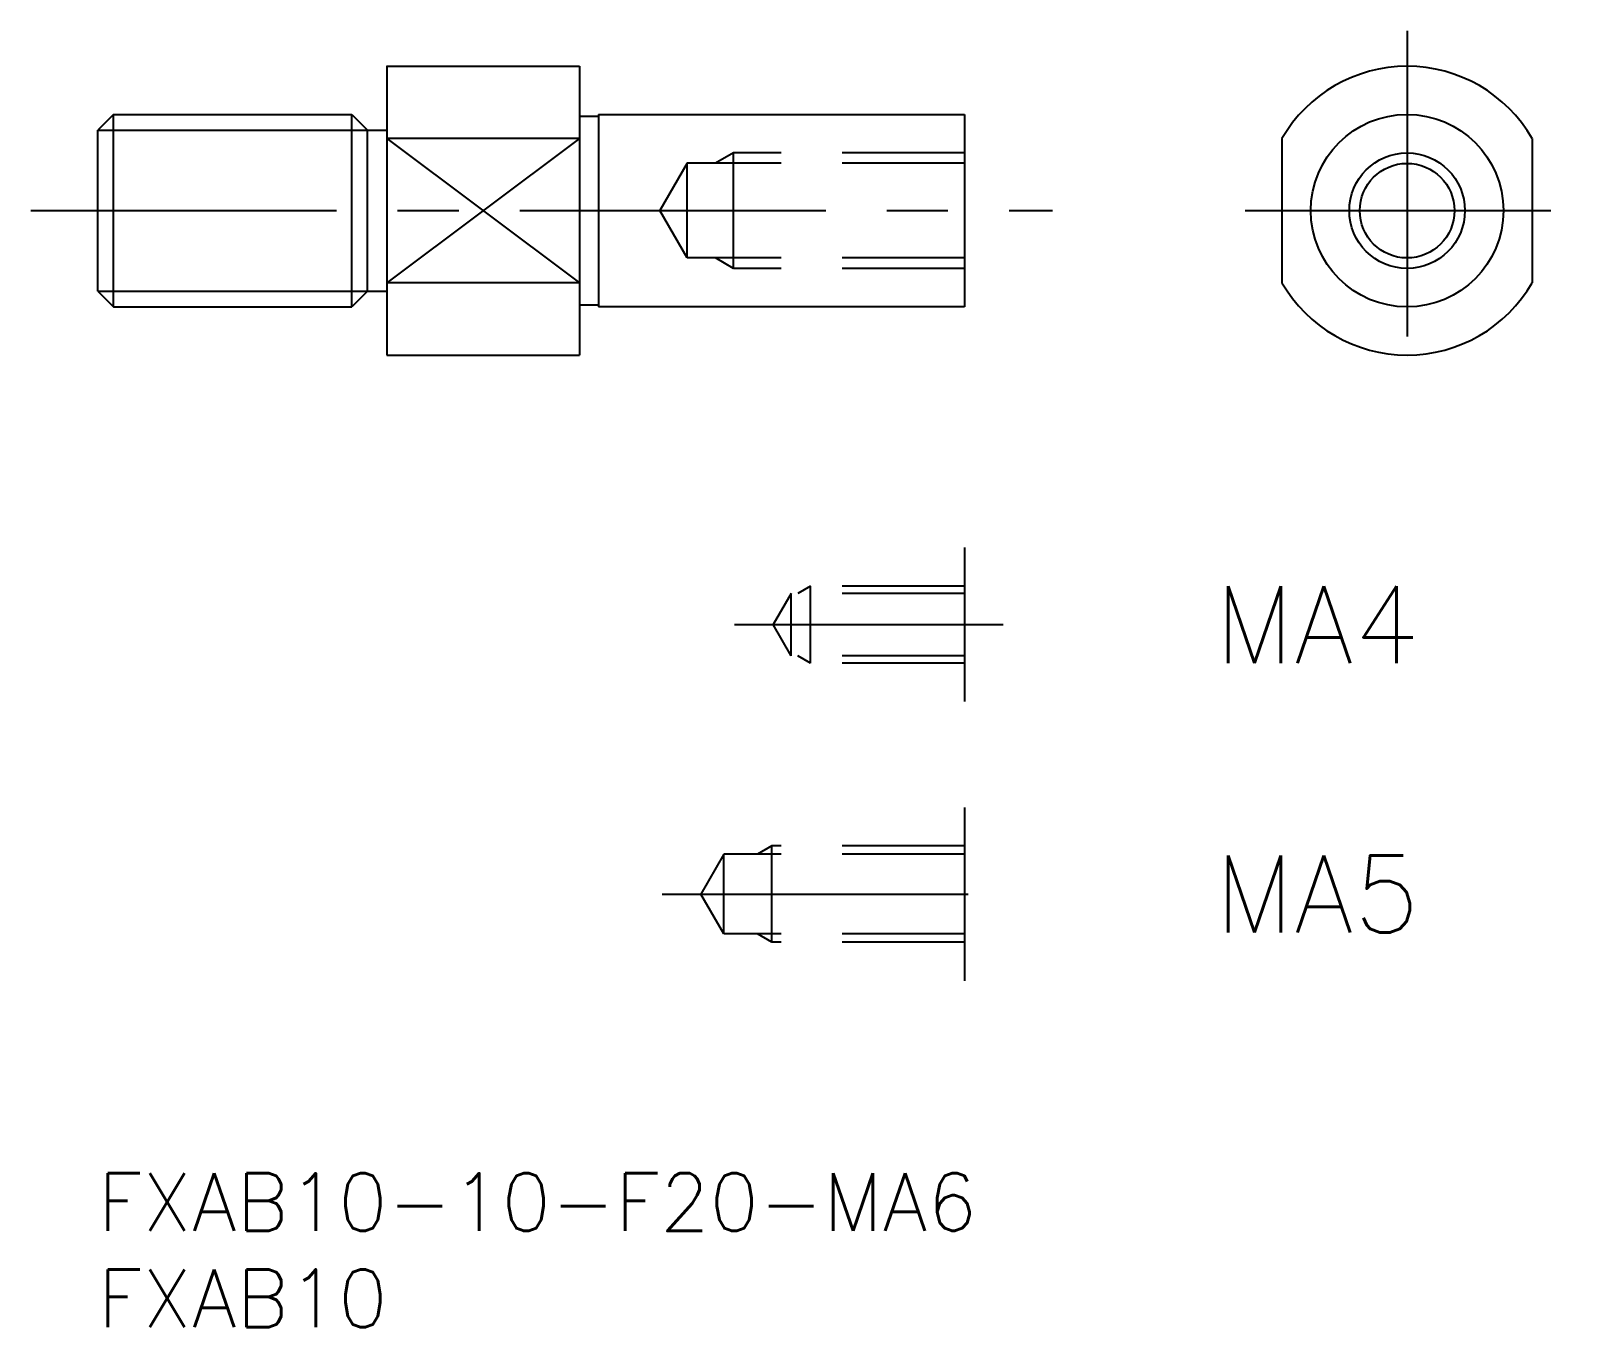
# Model space of a CAD drawing. Extents: x -3.5 to 76.4, y -8 to 59.3.
import ezdxf

# ---------------------------------------------------------------- set-up
doc = ezdxf.new("R2010")
doc.units = 0
doc.header["$LTSCALE"] = 0.5
doc.linetypes.add('CENTER', pattern=[50.8, 31.75, -6.35, 6.35, -6.35])
doc.linetypes.add('DASHED', pattern=[19.05, 12.7, -6.35])
for name, color, linetype in [('MSM_CENTER', 1, 'CENTER'), ('MSM_CONTINUOUS', 7, 'CONTINUOUS'), ('MSM_DASHED', 4, 'DASHED'), ('MSM_NARROW', 5, 'CONTINUOUS'), ('MSM_PART_NUMBER', 7, 'CONTINUOUS')]:
    doc.layers.add(name, color=color, linetype=linetype)
doc.styles.get("Standard").update_dxf_attribs({"font": 'txt.shx', "height": 3, "bigfont": 'bigfont.shx'})

# ---------------------------------------------------------------- blocks, each defined once
blk = doc.blocks.new('*U5')
at = {"layer": 'MSM_PART_NUMBER'}
blk.add_text('FXAB10-10-F20-MA6', height=3, dxfattribs=at).set_placement((0, -3))
blk = doc.blocks.new('*U6')
at = {"layer": 'MSM_PART_NUMBER'}
blk.add_text('FXAB10', height=3, dxfattribs=at).set_placement((0, -8))
blk = doc.blocks.new('*U7')
at = {"layer": 'MSM_PART_NUMBER'}
blk.add_text('MA5', height=4, dxfattribs=at).set_placement((58, 12.5))
blk = doc.blocks.new('*U8')
at = {"layer": 'MSM_PART_NUMBER'}
blk.add_text('MA4', height=4, dxfattribs=at).set_placement((58, 26.5))

msp = doc.modelspace()

# ---------------------------------------------------------------- linework, layer by layer
at = {"layer": 'MSM_CENTER'}
for p, q in [((67.981, 59.345), (67.981, 40.655)), ((-3.485, 50), (49.563, 50)), ((59.563, 50), (76.398, 50)), ((33.064, 28.5), (47, 28.5)), ((29.307, 14.5), (47, 14.5))]:
    msp.add_line(p, q, dxfattribs=at)
at = {"layer": 'MSM_CONTINUOUS'}
for p, q in [((15, 57.523), (15, 42.5)), ((15, 57.5), (25, 57.5)), ((25, 57.5), (25, 42.5)), ((0.812, 55), (0, 54.188)), ((0.812, 55), (13.188, 55)), ((0.812, 45), (0.812, 55)), ((13.188, 45), (13.188, 55)), ((13.188, 55), (14, 54.188)), ((25, 54.9), (26, 54.9)), ((26, 55), (45, 55)), ((26, 55), (26, 45)), ((45, 55), (45, 45)), ((0, 45.812), (0, 54.188)), ((14, 45.812), (14, 54.188)), ((14, 54.188), (15, 54.188)), ((25, 53.742), (15, 53.742)), ((61.481, 53.742), (61.481, 46.258)), ((74.481, 53.742), (74.481, 46.258)), ((0, 45.812), (0.812, 45)), ((14, 45.812), (13.188, 45)), ((14, 45.812), (15, 45.812)), ((25, 46.258), (15, 46.258)), ((0.812, 45), (13.188, 45)), ((25, 45.1), (26, 45.1)), ((45, 45), (26, 45)), ((15, 42.5), (25, 42.5)), ((45, 32.5), (45, 24.5)), ((45, 19), (45, 10))]:
    msp.add_line(p, q, dxfattribs=at)
for radius in [5, 2.458]:
    msp.add_circle((67.981, 50), radius, dxfattribs=at)
for start, end in [(29.92644, 150.07356), (209.92643, 330.07356)]:
    msp.add_arc((67.981, 50), 7.5, start, end, dxfattribs=at)
at = {"layer": 'MSM_DASHED'}
for p, q in [((33, 53), (32.062, 52.459)), ((45, 53), (33, 53)), ((33, 47), (33, 53)), ((30.6, 52.459), (29.181, 50)), ((45, 52.459), (30.6, 52.459)), ((30.6, 47.542), (30.6, 52.459)), ((30.6, 47.542), (29.181, 50)), ((45, 47.542), (30.6, 47.542)), ((33, 47), (32.062, 47.542)), ((45, 47), (33, 47)), ((37, 30.5), (36.344, 30.121)), ((45, 30.5), (37, 30.5)), ((37, 26.5), (37, 30.5)), ((36, 30.121), (35.064, 28.5)), ((45, 30.121), (36, 30.121)), ((36, 26.879), (36, 30.121)), ((36, 26.879), (35.064, 28.5)), ((45, 26.879), (36, 26.879)), ((37, 26.5), (36.344, 26.879)), ((45, 26.5), (37, 26.5)), ((35, 17), (34.25, 16.567)), ((45, 17), (35, 17)), ((35, 12), (35, 17)), ((32.5, 16.567), (31.307, 14.5)), ((45, 16.567), (32.5, 16.567)), ((32.5, 12.433), (32.5, 16.567)), ((32.5, 12.433), (31.307, 14.5)), ((45, 12.433), (32.5, 12.433)), ((35, 12), (34.25, 12.433)), ((45, 12), (35, 12))]:
    msp.add_line(p, q, dxfattribs=at)
at = {"layer": 'MSM_NARROW'}
for p, q in [((0, 54.188), (14, 54.188)), ((25, 53.742), (15, 46.258)), ((15, 53.742), (25, 46.258)), ((0, 45.812), (14, 45.812))]:
    msp.add_line(p, q, dxfattribs=at)
msp.add_circle((67.981, 50), 3, dxfattribs=at)

# ---------------------------------------------------------------- block references
at = {"layer": 'MSM_CONTINUOUS'}
for name in ['*U8', '*U7', '*U5', '*U6']:
    msp.add_blockref(name, (0, 0), dxfattribs=at)

doc.saveas('drawing.dxf')
